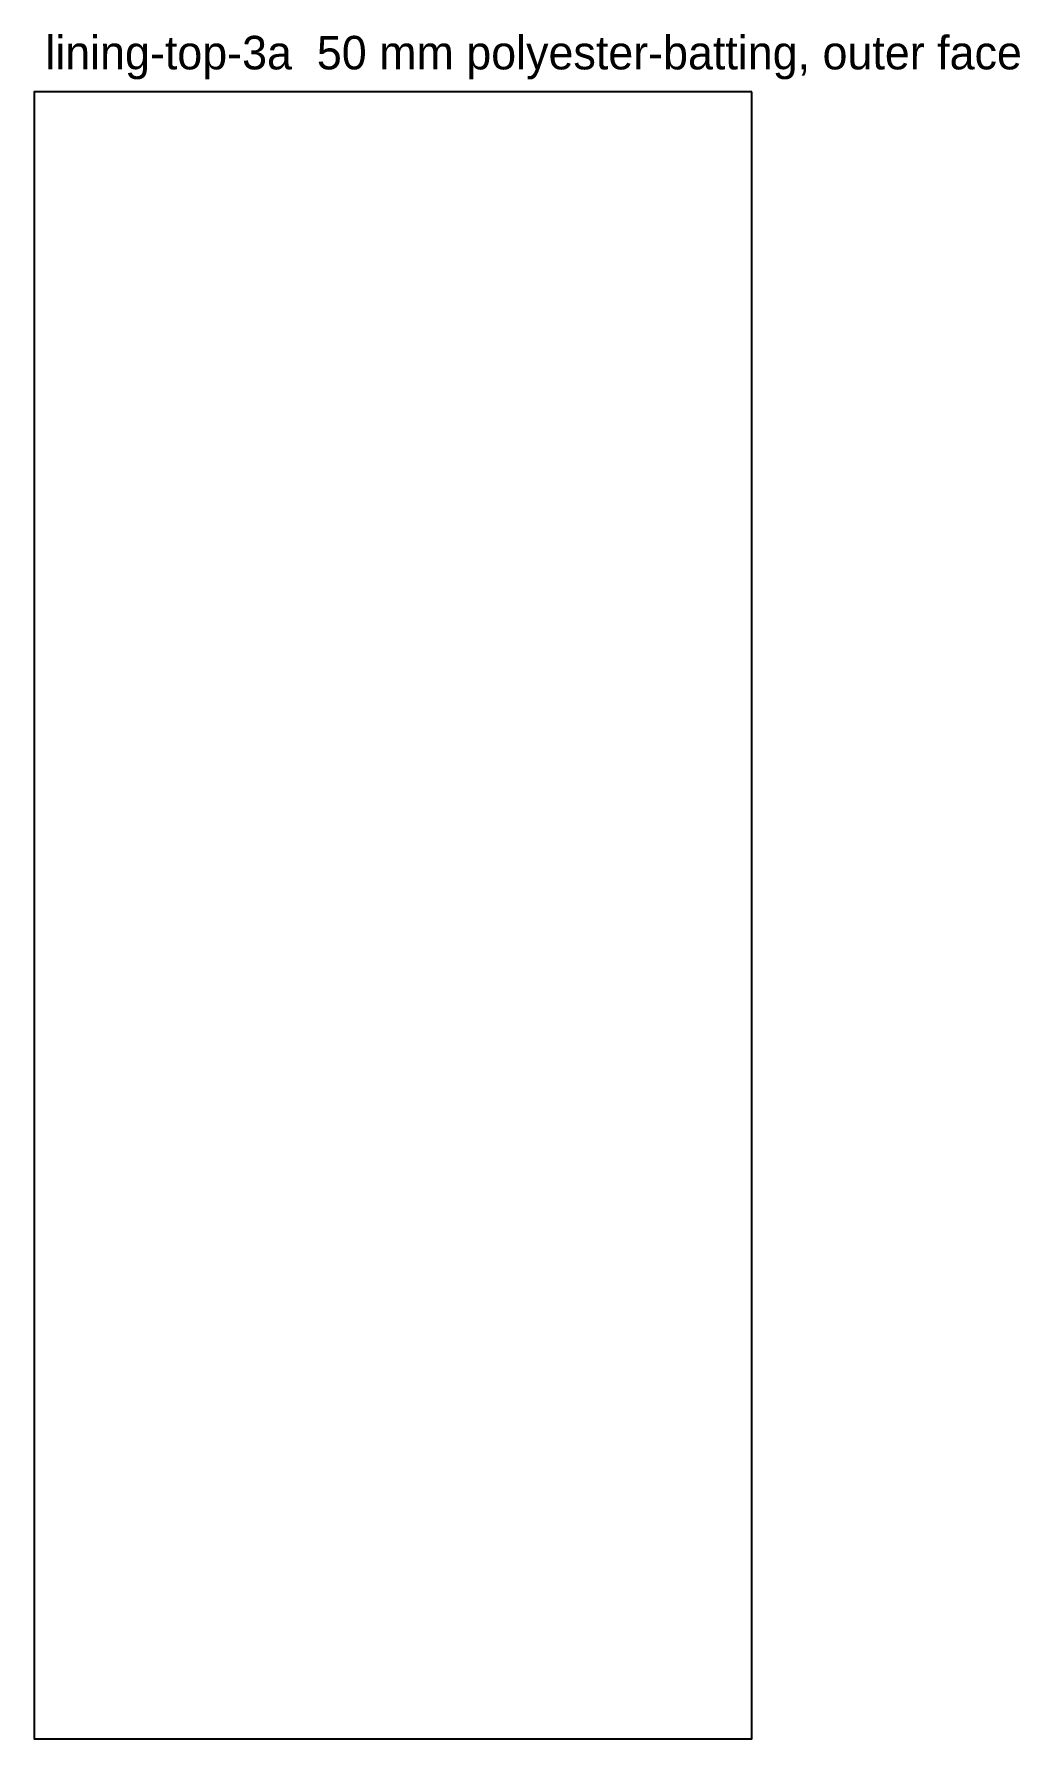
# Model space of a CAD drawing. Header units: millimetres. Extents: x 0 to 176, y 0 to 305.
import ezdxf

# ---------------------------------------------------------------- set-up
doc = ezdxf.new("R2010")
doc.units = ezdxf.units.MM
doc.layers.add('CUT_OUTSIDE', color=1, linetype='Continuous')
doc.layers.add('NOTES', color=7, linetype='Continuous')

msp = doc.modelspace()

# ---------------------------------------------------------------- linework, layer by layer
at = {"layer": 'CUT_OUTSIDE'}
msp.add_lwpolyline([(128.5, 295), (0, 295), (0, 0), (128.5, 0), (128.5, 295)], close=True, dxfattribs=at)

# ---------------------------------------------------------------- texts
at = {"layer": 'NOTES'}
msp.add_text('lining-top-3a  50 mm polyester-batting, outer face', height=6, dxfattribs=at).set_placement((2, 299))

doc.saveas('drawing.dxf')
